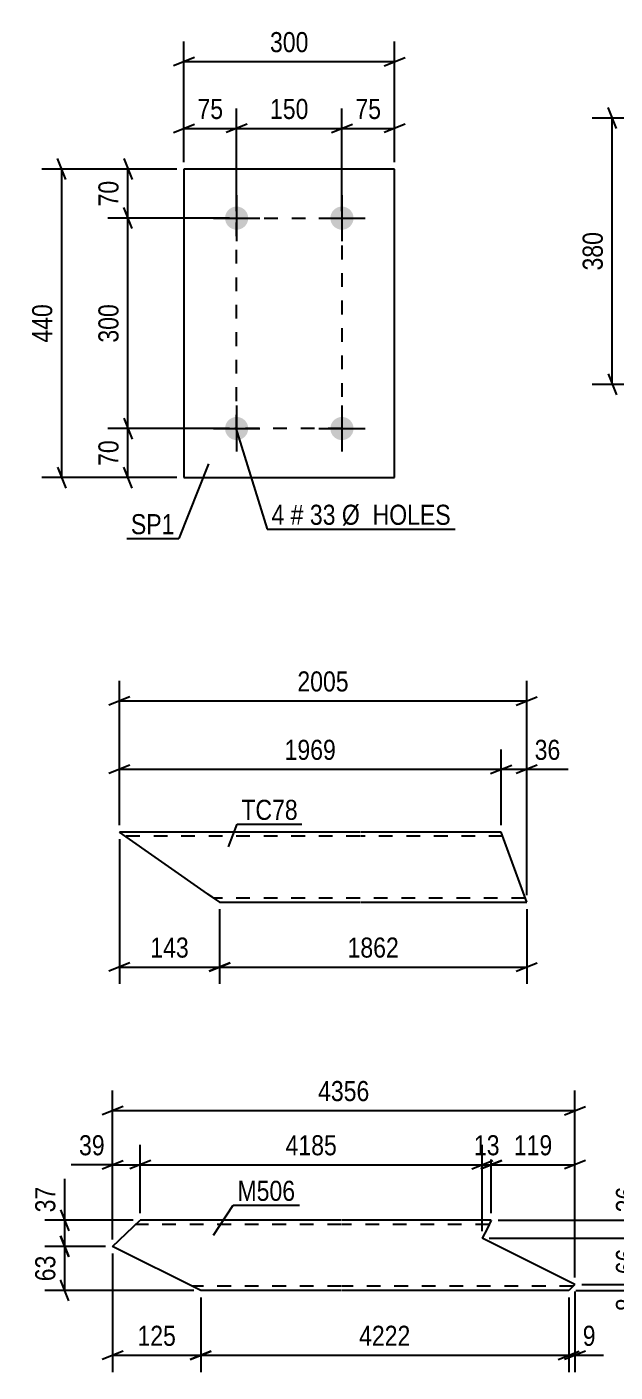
# Model space of a CAD drawing. Header units: millimetres. Extents: x 0 to 1189, y 0 to 841.
# Drawn here: x 150.8 to 234.6, y 192.3 to 384.1 of the extents above; entities that cross this region are included whole.
import ezdxf

# ---------------------------------------------------------------- set-up
doc = ezdxf.new("R2010")
doc.units = ezdxf.units.MM
doc.linetypes.add('DXK_LINE_DOT2', pattern=[3.9198, 1.9599, -1.9599])
doc.styles.add('Arial Narrow', font='ARIALN.TTF', dxfattribs={"height": 0.2})

# ---------------------------------------------------------------- blocks, each defined once
blk = doc.blocks.new('Bolt-682122038-30290 - 30288')
at = {"linetype": 'Continuous'}
for points in [[(180.67, 358.51, -1), (180.67, 355.21, -1)], [(195.67, 358.51, -1), (195.67, 355.21, -1)], [(180.67, 328.51, -1), (180.67, 325.21, -1)], [(195.67, 328.51, -1), (195.67, 325.21, -1)]]:
    blk.add_hatch(color=1, dxfattribs=at).paths.add_polyline_path(points)
at = {"color": 1, "linetype": 'Continuous'}
for p, q in [((180.67, 360.16), (180.67, 353.56)), ((195.67, 360.16), (195.67, 353.56)), ((177.37, 356.86), (183.97, 356.86)), ((192.37, 356.86), (198.97, 356.86)), ((180.67, 330.16), (180.67, 323.56)), ((195.67, 330.16), (195.67, 323.56)), ((177.37, 326.86), (183.97, 326.86)), ((192.37, 326.86), (198.97, 326.86))]:
    blk.add_line(p, q, dxfattribs=at)
blk = doc.blocks.new('Part-682122038-30289 - 30288')
at = {"color": 2, "linetype": 'Continuous'}
for p, q in [((173.17, 363.86), (173.17, 319.86)), ((203.17, 363.86), (173.17, 363.86)), ((203.17, 319.86), (203.17, 363.86)), ((173.17, 319.86), (203.17, 319.86))]:
    blk.add_line(p, q, dxfattribs=at)
blk = doc.blocks.new('Part-682122038-34663 - 34662')
at = {"color": 2, "linetype": 'Continuous'}
for p, q in [((176.54, 260.51), (163.97, 269.31)), ((198.25, 269.31), (163.97, 269.31)), ((218.35, 269.31), (198.35, 269.31)), ((221.99, 259.31), (218.35, 269.31)), ((176.54, 260.51), (178.25, 259.31)), ((178.25, 259.31), (198.25, 259.31)), ((198.35, 259.31), (221.99, 259.31))]:
    blk.add_line(p, q, dxfattribs=at)
at = {"color": 7, "linetype": 'DXK_LINE_DOT2'}
for p, q in [((198.25, 268.71), (164.83, 268.71)), ((218.57, 268.71), (198.35, 268.71)), ((178.12, 259.41), (176.54, 260.51)), ((198.25, 259.91), (177.39, 259.91)), ((221.77, 259.91), (198.35, 259.91))]:
    blk.add_line(p, q, dxfattribs=at)
blk = doc.blocks.new('Part-682122038-34709 - 34708')
at = {"color": 2, "linetype": 'Continuous'}
for p, q in [((163, 210.23), (166.94, 213.95)), ((195.55, 213.95), (166.94, 213.95)), ((216.94, 213.95), (195.65, 213.95)), ((216.94, 213.95), (216.34, 212.75)), ((216.34, 212.75), (215.65, 211.38)), ((228.85, 204.78), (215.65, 211.38)), ((175.55, 203.95), (163, 210.23)), ((195.55, 203.95), (175.55, 203.95)), ((227.97, 203.95), (195.65, 203.95)), ((228.85, 204.78), (227.97, 203.95))]:
    blk.add_line(p, q, dxfattribs=at)
at = {"color": 7, "linetype": 'DXK_LINE_DOT2'}
for p, q in [((195.55, 213.35), (166.3, 213.35)), ((216.64, 213.35), (195.65, 213.35)), ((216.9, 213.86), (216.34, 212.75)), ((195.55, 204.55), (174.35, 204.55)), ((228.61, 204.55), (195.65, 204.55))]:
    blk.add_line(p, q, dxfattribs=at)
blk = doc.blocks.new('Rectangle-682122038-34508 - 30288')
at = {"color": 1, "linetype": 'DXK_LINE_DOT2'}
blk.add_lwpolyline([(180.67, 356.86), (195.67, 356.86), (195.67, 326.86), (180.67, 326.86), (180.67, 356.86)], close=True, dxfattribs=at)
blk = doc.blocks.new('StraightDimension-682122038-30812 - 30288')
at = {"color": 7, "linetype": 'Continuous'}
for p, q in [((164.59, 328.36), (165.79, 325.36)), ((179.67, 326.86), (162.34, 326.86)), ((165.19, 319.86), (165.19, 326.86)), ((165.79, 318.36), (164.59, 321.36)), ((172.17, 319.86), (162.34, 319.86))]:
    blk.add_line(p, q, dxfattribs=at)
at = {"color": 0}
blk.add_wipeout([(164.44, 325.78), (160.24, 325.78), (160.24, 320.93), (164.44, 320.93)], dxfattribs=at)
at = {"color": 3, "style": 'Arial Narrow'}
blk.add_text('70', height=2.863, rotation=90.0002, dxfattribs=at).set_placement((163.84, 321.53))
blk = doc.blocks.new('StraightDimension-682122038-30811 - 30288')
at = {"color": 7, "linetype": 'Continuous'}
for p, q in [((179.67, 356.86), (162.34, 356.86)), ((165.79, 355.36), (164.59, 358.36)), ((165.19, 326.86), (165.19, 356.86)), ((164.59, 328.36), (165.79, 325.36)), ((179.67, 326.86), (162.34, 326.86))]:
    blk.add_line(p, q, dxfattribs=at)
at = {"color": 0}
blk.add_wipeout([(164.44, 345.2), (160.24, 345.2), (160.24, 338.51), (164.44, 338.51)], dxfattribs=at)
at = {"color": 3, "style": 'Arial Narrow'}
blk.add_text('300', height=2.863, rotation=90.0002, dxfattribs=at).set_placement((163.84, 339.11))
blk = doc.blocks.new('StraightDimension-682122038-30810 - 30288')
at = {"color": 7, "linetype": 'Continuous'}
for p, q in [((164.59, 365.36), (165.79, 362.36)), ((172.17, 363.86), (162.34, 363.86)), ((165.19, 356.86), (165.19, 363.86)), ((179.67, 356.86), (162.34, 356.86)), ((165.79, 355.36), (164.59, 358.36))]:
    blk.add_line(p, q, dxfattribs=at)
at = {"color": 0}
blk.add_wipeout([(164.44, 362.78), (160.24, 362.78), (160.24, 357.93), (164.44, 357.93)], dxfattribs=at)
at = {"color": 3, "style": 'Arial Narrow'}
blk.add_text('70', height=2.863, rotation=90.0002, dxfattribs=at).set_placement((163.84, 358.53))
blk = doc.blocks.new('StraightDimension-682122038-30822 - 30288')
at = {"color": 7, "linetype": 'Continuous'}
for p, q in [((156.35, 362.36), (155.15, 365.36)), ((172.17, 363.86), (152.9, 363.86)), ((155.75, 319.86), (155.75, 363.86)), ((155.15, 321.36), (156.35, 318.36)), ((172.17, 319.86), (152.9, 319.86))]:
    blk.add_line(p, q, dxfattribs=at)
at = {"color": 0}
blk.add_wipeout([(155, 345.2), (150.8, 345.2), (150.8, 338.51), (155, 338.51)], dxfattribs=at)
at = {"color": 3, "style": 'Arial Narrow'}
blk.add_text('440', height=2.863, rotation=90.0002, dxfattribs=at).set_placement((154.4, 339.11))
blk = doc.blocks.new('StraightDimension-682122038-30826 - 30288')
at = {"color": 7, "linetype": 'Continuous'}
for p, q in [((195.67, 357.86), (195.67, 372.5)), ((203.17, 364.86), (203.17, 372.5)), ((194.17, 369.05), (197.17, 370.25)), ((204.67, 370.25), (201.67, 369.05)), ((195.67, 369.65), (203.17, 369.65))]:
    blk.add_line(p, q, dxfattribs=at)
at = {"color": 0}
blk.add_wipeout([(201.84, 370.4), (201.84, 374.6), (196.99, 374.6), (196.99, 370.4)], dxfattribs=at)
at = {"color": 3, "style": 'Arial Narrow'}
blk.add_text('75', height=2.863, dxfattribs=at).set_placement((197.59, 371))
blk = doc.blocks.new('StraightDimension-682122038-30827 - 30288')
at = {"color": 7, "linetype": 'Continuous'}
for p, q in [((180.67, 357.86), (180.67, 372.5)), ((195.67, 357.86), (195.67, 372.5)), ((182.17, 370.25), (179.17, 369.05)), ((194.17, 369.05), (197.17, 370.25)), ((180.67, 369.65), (195.67, 369.65))]:
    blk.add_line(p, q, dxfattribs=at)
at = {"color": 0}
blk.add_wipeout([(191.51, 370.4), (191.51, 374.6), (184.82, 374.6), (184.82, 370.4)], dxfattribs=at)
at = {"color": 3, "style": 'Arial Narrow'}
blk.add_text('150', height=2.863, dxfattribs=at).set_placement((185.42, 371))
blk = doc.blocks.new('StraightDimension-682122038-30828 - 30288')
at = {"color": 7, "linetype": 'Continuous'}
for p, q in [((173.17, 364.86), (173.17, 372.5)), ((180.67, 357.86), (180.67, 372.5)), ((171.67, 369.05), (174.67, 370.25)), ((182.17, 370.25), (179.17, 369.05)), ((173.17, 369.65), (180.67, 369.65))]:
    blk.add_line(p, q, dxfattribs=at)
at = {"color": 0}
blk.add_wipeout([(179.34, 370.4), (179.34, 374.6), (174.49, 374.6), (174.49, 370.4)], dxfattribs=at)
at = {"color": 3, "style": 'Arial Narrow'}
blk.add_text('75', height=2.863, dxfattribs=at).set_placement((175.09, 371))
blk = doc.blocks.new('StraightDimension-682122038-30838 - 30288')
at = {"color": 7, "linetype": 'Continuous'}
for p, q in [((173.17, 364.86), (173.17, 382.03)), ((203.17, 364.86), (203.17, 382.03)), ((174.67, 379.78), (171.67, 378.58)), ((173.17, 379.18), (203.17, 379.18)), ((201.67, 378.58), (204.67, 379.78))]:
    blk.add_line(p, q, dxfattribs=at)
at = {"color": 0}
blk.add_wipeout([(191.51, 379.93), (191.51, 384.13), (184.82, 384.13), (184.82, 379.93)], dxfattribs=at)
at = {"color": 3, "style": 'Arial Narrow'}
blk.add_text('300', height=2.863, dxfattribs=at).set_placement((185.42, 380.53))
blk = doc.blocks.new('StraightDimension-682122038-30926 - 30333')
at = {"color": 7, "linetype": 'Continuous'}
for p, q in [((234.77, 369.64), (233.57, 372.64)), ((247.35, 371.14), (231.32, 371.14)), ((234.17, 333.14), (234.17, 371.14)), ((233.57, 334.64), (234.77, 331.64)), ((247.35, 333.14), (231.32, 333.14))]:
    blk.add_line(p, q, dxfattribs=at)
at = {"color": 0}
blk.add_wipeout([(233.42, 355.48), (229.22, 355.48), (229.22, 348.8), (233.42, 348.8)], dxfattribs=at)
at = {"color": 3, "style": 'Arial Narrow'}
blk.add_text('380', height=2.863, rotation=90.0002, dxfattribs=at).set_placement((232.82, 349.4))
blk = doc.blocks.new('StraightDimension-682122038-36009 - 34662')
at = {"color": 7, "linetype": 'Continuous'}
for p, q in [((163.97, 270.31), (163.97, 281.11)), ((218.35, 270.31), (218.35, 281.11)), ((165.47, 278.86), (162.47, 277.66)), ((163.97, 278.26), (218.35, 278.26)), ((216.85, 277.66), (219.85, 278.86))]:
    blk.add_line(p, q, dxfattribs=at)
at = {"color": 0}
blk.add_wipeout([(195.42, 279.01), (195.42, 283.21), (186.9, 283.21), (186.9, 279.01)], dxfattribs=at)
at = {"color": 3, "style": 'Arial Narrow'}
blk.add_text('1969', height=2.863, dxfattribs=at).set_placement((187.5, 279.61))
blk = doc.blocks.new('StraightDimension-682122038-77869 - 34662')
at = {"color": 7, "linetype": 'Continuous'}
for p, q in [((163.97, 270.31), (163.97, 290.86)), ((221.99, 260.31), (221.99, 290.86)), ((165.47, 288.61), (162.47, 287.41)), ((163.97, 288.01), (221.99, 288.01)), ((220.49, 287.41), (223.49, 288.61))]:
    blk.add_line(p, q, dxfattribs=at)
at = {"color": 0}
blk.add_wipeout([(197.24, 288.76), (197.24, 292.96), (188.72, 292.96), (188.72, 288.76)], dxfattribs=at)
at = {"color": 3, "style": 'Arial Narrow'}
blk.add_text('2005', height=2.863, dxfattribs=at).set_placement((189.32, 289.36))
blk = doc.blocks.new('StraightDimension-682122038-36008 - 34662')
at = {"color": 7, "linetype": 'Continuous'}
for p, q in [((218.35, 270.31), (218.35, 281.11)), ((221.99, 260.31), (221.99, 281.11)), ((216.85, 277.66), (219.85, 278.86)), ((218.35, 278.26), (221.99, 278.26)), ((223.49, 278.86), (220.49, 277.66))]:
    blk.add_line(p, q, dxfattribs=at)
at = {"color": 0}
blk.add_wipeout([(227.37, 279.01), (227.37, 283.21), (222.52, 283.21), (222.52, 279.01)], dxfattribs=at)
at = {"color": 7, "linetype": 'Continuous'}
blk.add_line((221.99, 278.26), (227.9, 278.26), dxfattribs=at)
blk.add_line((221.99, 278.26), (227.9, 278.26), dxfattribs=at)
at = {"color": 3, "style": 'Arial Narrow'}
blk.add_text('36', height=2.863, dxfattribs=at).set_placement((223.12, 279.61))
blk = doc.blocks.new('StraightDimension-682122038-36052 - 34662')
at = {"color": 7, "linetype": 'Continuous'}
for p, q in [((178.25, 258.31), (178.25, 247.66)), ((221.99, 258.31), (221.99, 247.66)), ((179.75, 250.66), (176.75, 249.46)), ((178.25, 250.06), (221.99, 250.06)), ((220.49, 249.46), (223.49, 250.66))]:
    blk.add_line(p, q, dxfattribs=at)
at = {"color": 0}
blk.add_wipeout([(204.38, 250.81), (204.38, 255.01), (195.87, 255.01), (195.87, 250.81)], dxfattribs=at)
at = {"color": 3, "style": 'Arial Narrow'}
blk.add_text('1862', height=2.863, dxfattribs=at).set_placement((196.47, 251.41))
blk = doc.blocks.new('StraightDimension-682122038-36053 - 34662')
at = {"color": 7, "linetype": 'Continuous'}
for p, q in [((163.97, 268.31), (163.97, 247.66)), ((178.25, 258.31), (178.25, 247.66)), ((165.47, 250.66), (162.47, 249.46)), ((163.97, 250.06), (178.25, 250.06)), ((176.75, 249.46), (179.75, 250.66))]:
    blk.add_line(p, q, dxfattribs=at)
at = {"color": 0}
blk.add_wipeout([(174.45, 250.81), (174.45, 255.01), (167.77, 255.01), (167.77, 250.81)], dxfattribs=at)
at = {"color": 3, "style": 'Arial Narrow'}
blk.add_text('143', height=2.863, dxfattribs=at).set_placement((168.37, 251.41))
blk = doc.blocks.new('StraightDimension-682122038-36813 - 34708')
at = {"color": 7, "linetype": 'Continuous'}
for p, q in [((175.55, 202.95), (175.55, 192.3)), ((227.97, 202.95), (227.97, 192.3)), ((177.05, 195.3), (174.05, 194.1)), ((175.55, 194.7), (227.97, 194.7)), ((226.47, 194.1), (229.47, 195.3))]:
    blk.add_line(p, q, dxfattribs=at)
at = {"color": 0}
blk.add_wipeout([(206.02, 195.45), (206.02, 199.65), (197.51, 199.65), (197.51, 195.45)], dxfattribs=at)
at = {"color": 3, "style": 'Arial Narrow'}
blk.add_text('4222', height=2.863, dxfattribs=at).set_placement((198.11, 196.05))
blk = doc.blocks.new('StraightDimension-682122038-77889 - 34708')
at = {"color": 7, "linetype": 'Continuous'}
for p, q in [((163, 211.23), (163, 224.72)), ((166.94, 214.95), (166.94, 224.72)), ((161.5, 221.27), (164.5, 222.47)), ((163, 221.87), (166.94, 221.87)), ((168.44, 222.47), (165.44, 221.27))]:
    blk.add_line(p, q, dxfattribs=at)
at = {"color": 0}
blk.add_wipeout([(162.48, 222.62), (162.48, 226.82), (157.62, 226.82), (157.62, 222.62)], dxfattribs=at)
at = {"color": 7, "linetype": 'Continuous'}
blk.add_line((163, 221.87), (157.1, 221.87), dxfattribs=at)
blk.add_line((163, 221.87), (157.1, 221.87), dxfattribs=at)
at = {"color": 3, "style": 'Arial Narrow'}
blk.add_text('39', height=2.863, dxfattribs=at).set_placement((158.22, 223.22))
blk = doc.blocks.new('StraightDimension-682122038-36812 - 34708')
at = {"color": 7, "linetype": 'Continuous'}
for p, q in [((228.85, 203.78), (228.85, 192.3)), ((227.97, 202.95), (227.97, 192.3)), ((226.47, 194.1), (229.47, 195.3)), ((230.35, 195.3), (227.35, 194.1)), ((227.97, 194.7), (228.85, 194.7))]:
    blk.add_line(p, q, dxfattribs=at)
at = {"color": 0}
blk.add_wipeout([(232.4, 195.45), (232.4, 199.65), (229.37, 199.65), (229.37, 195.45)], dxfattribs=at)
at = {"color": 7, "linetype": 'Continuous'}
blk.add_line((228.85, 194.7), (232.93, 194.7), dxfattribs=at)
blk.add_line((228.85, 194.7), (232.93, 194.7), dxfattribs=at)
at = {"color": 3, "style": 'Arial Narrow'}
blk.add_text('9', height=2.86, dxfattribs=at).set_placement((229.97, 196.05))
blk = doc.blocks.new('StraightDimension-682122038-36887 - 34708')
at = {"color": 7, "linetype": 'Continuous'}
for p, q in [((163, 211.23), (163, 232.45)), ((228.85, 205.78), (228.85, 232.45)), ((164.5, 230.2), (161.5, 229)), ((227.35, 229), (230.35, 230.2)), ((163, 229.6), (228.85, 229.6))]:
    blk.add_line(p, q, dxfattribs=at)
at = {"color": 0}
blk.add_wipeout([(200.18, 230.35), (200.18, 234.55), (191.67, 234.55), (191.67, 230.35)], dxfattribs=at)
at = {"color": 3, "style": 'Arial Narrow'}
blk.add_text('4356', height=2.863, dxfattribs=at).set_placement((192.27, 230.95))
blk = doc.blocks.new('StraightDimension-682122038-36814 - 34708')
at = {"color": 7, "linetype": 'Continuous'}
for p, q in [((163, 209.23), (163, 192.3)), ((175.55, 202.95), (175.55, 192.3)), ((164.5, 195.3), (161.5, 194.1)), ((163, 194.7), (175.55, 194.7)), ((174.05, 194.1), (177.05, 195.3))]:
    blk.add_line(p, q, dxfattribs=at)
at = {"color": 0}
blk.add_wipeout([(172.62, 195.45), (172.62, 199.65), (165.94, 199.65), (165.94, 195.45)], dxfattribs=at)
at = {"color": 3, "style": 'Arial Narrow'}
blk.add_text('125', height=2.863, dxfattribs=at).set_placement((166.54, 196.05))
blk = doc.blocks.new('StraightDimension-682122038-36979 - 34708')
at = {"color": 7, "linetype": 'Continuous'}
for p, q in [((238.31, 215.45), (239.51, 212.45)), ((217.94, 213.95), (241.31, 213.95)), ((238.91, 211.38), (238.91, 213.95)), ((216.65, 211.38), (241.31, 211.38)), ((239.51, 209.88), (238.31, 212.88))]:
    blk.add_line(p, q, dxfattribs=at)
at = {"color": 0}
blk.add_wipeout([(238.16, 219.33), (233.96, 219.33), (233.96, 214.48), (238.16, 214.48)], dxfattribs=at)
at = {"color": 7, "linetype": 'Continuous'}
blk.add_line((238.91, 213.95), (238.91, 219.86), dxfattribs=at)
blk.add_line((238.91, 213.95), (238.91, 219.86), dxfattribs=at)
at = {"color": 3, "style": 'Arial Narrow'}
blk.add_text('26', height=2.863, rotation=90.0002, dxfattribs=at).set_placement((237.56, 215.08))
blk = doc.blocks.new('StraightDimension-682122038-36980 - 34708')
at = {"color": 7, "linetype": 'Continuous'}
for p, q in [((216.65, 211.38), (241.31, 211.38)), ((238.31, 212.88), (239.51, 209.88)), ((238.91, 204.78), (238.91, 211.38)), ((239.51, 203.28), (238.31, 206.28)), ((229.85, 204.78), (241.31, 204.78))]:
    blk.add_line(p, q, dxfattribs=at)
at = {"color": 0}
blk.add_wipeout([(238.16, 210.51), (233.96, 210.51), (233.96, 205.65), (238.16, 205.65)], dxfattribs=at)
at = {"color": 3, "style": 'Arial Narrow'}
blk.add_text('66', height=2.863, rotation=90.0002, dxfattribs=at).set_placement((237.56, 206.25))
blk = doc.blocks.new('StraightDimension-682122038-36981 - 34708')
at = {"color": 7, "linetype": 'Continuous'}
for p, q in [((238.31, 206.28), (239.51, 203.28)), ((239.51, 202.45), (238.31, 205.45)), ((228.97, 203.95), (241.31, 203.95)), ((229.85, 204.78), (241.31, 204.78)), ((238.91, 203.95), (238.91, 204.78))]:
    blk.add_line(p, q, dxfattribs=at)
at = {"color": 0}
blk.add_wipeout([(238.16, 203.43), (233.96, 203.43), (233.96, 200.4), (238.16, 200.4)], dxfattribs=at)
at = {"color": 7, "linetype": 'Continuous'}
blk.add_line((238.91, 203.95), (238.91, 199.87), dxfattribs=at)
blk.add_line((238.91, 203.95), (238.91, 199.87), dxfattribs=at)
at = {"color": 3, "style": 'Arial Narrow'}
blk.add_text('8', height=2.86, rotation=90.0002, dxfattribs=at).set_placement((237.56, 201))
blk = doc.blocks.new('StraightDimension-682122038-37036 - 34708')
at = {"color": 7, "linetype": 'Continuous'}
for p, q in [((155.59, 215.45), (156.79, 212.45)), ((165.94, 213.95), (153.34, 213.95)), ((156.19, 210.23), (156.19, 213.95)), ((156.79, 208.73), (155.59, 211.73)), ((162, 210.23), (153.34, 210.23))]:
    blk.add_line(p, q, dxfattribs=at)
at = {"color": 0}
blk.add_wipeout([(155.44, 219.33), (151.24, 219.33), (151.24, 214.48), (155.44, 214.48)], dxfattribs=at)
at = {"color": 7, "linetype": 'Continuous'}
blk.add_line((156.19, 213.95), (156.19, 219.86), dxfattribs=at)
blk.add_line((156.19, 213.95), (156.19, 219.86), dxfattribs=at)
at = {"color": 3, "style": 'Arial Narrow'}
blk.add_text('37', height=2.863, rotation=90.0002, dxfattribs=at).set_placement((154.84, 215.08))
blk = doc.blocks.new('StraightDimension-682122038-37037 - 34708')
at = {"color": 7, "linetype": 'Continuous'}
for p, q in [((155.59, 211.73), (156.79, 208.73)), ((162, 210.23), (153.34, 210.23)), ((156.19, 203.95), (156.19, 210.23)), ((156.79, 202.45), (155.59, 205.45)), ((174.55, 203.95), (153.34, 203.95))]:
    blk.add_line(p, q, dxfattribs=at)
at = {"color": 0}
blk.add_wipeout([(155.44, 209.52), (151.24, 209.52), (151.24, 204.66), (155.44, 204.66)], dxfattribs=at)
at = {"color": 3, "style": 'Arial Narrow'}
blk.add_text('63', height=2.863, rotation=90.0002, dxfattribs=at).set_placement((154.84, 205.26))
blk = doc.blocks.new('StraightDimension-682122038-77886 - 34708')
at = {"color": 7, "linetype": 'Continuous'}
for p, q in [((216.94, 214.95), (216.94, 224.72)), ((228.85, 205.78), (228.85, 224.72)), ((215.44, 221.27), (218.44, 222.47)), ((216.94, 221.87), (228.85, 221.87)), ((230.35, 222.47), (227.35, 221.27))]:
    blk.add_line(p, q, dxfattribs=at)
at = {"color": 0}
blk.add_wipeout([(226.24, 222.62), (226.24, 226.82), (219.55, 226.82), (219.55, 222.62)], dxfattribs=at)
at = {"color": 3, "style": 'Arial Narrow'}
blk.add_text('119', height=2.863, dxfattribs=at).set_placement((220.15, 223.22))
blk = doc.blocks.new('StraightDimension-682122038-77887 - 34708')
at = {"color": 7, "linetype": 'Continuous'}
for p, q in [((215.65, 212.38), (215.65, 224.72)), ((216.94, 214.95), (216.94, 224.72)), ((214.15, 221.27), (217.15, 222.47)), ((218.44, 222.47), (215.44, 221.27)), ((215.65, 221.87), (216.94, 221.87))]:
    blk.add_line(p, q, dxfattribs=at)
at = {"color": 0}
blk.add_wipeout([(218.73, 222.62), (218.73, 226.82), (213.87, 226.82), (213.87, 222.62)], dxfattribs=at)
at = {"color": 3, "style": 'Arial Narrow'}
blk.add_text('13', height=2.863, dxfattribs=at).set_placement((214.47, 223.22))
blk = doc.blocks.new('StraightDimension-682122038-77888 - 34708')
at = {"color": 7, "linetype": 'Continuous'}
for p, q in [((166.94, 214.95), (166.94, 224.72)), ((215.65, 212.38), (215.65, 224.72)), ((168.44, 222.47), (165.44, 221.27)), ((166.94, 221.87), (215.65, 221.87)), ((214.15, 221.27), (217.15, 222.47))]:
    blk.add_line(p, q, dxfattribs=at)
at = {"color": 0}
blk.add_wipeout([(195.55, 222.62), (195.55, 226.82), (187.04, 226.82), (187.04, 222.62)], dxfattribs=at)
at = {"color": 3, "style": 'Arial Narrow'}
blk.add_text('4185', height=2.863, dxfattribs=at).set_placement((187.64, 223.22))
blk = doc.blocks.new('Mark-682122038-31409 - 30288')
at = {"color": 0}
blk.add_wipeout([(171.82, 311.79), (171.82, 314.79), (165.61, 314.79), (165.61, 311.79)], dxfattribs=at)
blk.add_wipeout([(171.82, 311.79), (171.82, 314.79), (165.61, 314.79), (165.61, 311.79)], dxfattribs=at)
at = {"color": 30, "linetype": 'Continuous'}
for p in [(176.65, 321.83), (165.01, 311.19)]:
    blk.add_line(p, (172.42, 311.19), dxfattribs=at)
at = {"color": 3, "style": 'Arial Narrow'}
blk.add_text('SP1', height=2.863, dxfattribs=at).set_placement((165.61, 311.79))
blk = doc.blocks.new('Mark-682122038-31412 - 30288')
at = {"color": 0}
blk.add_wipeout([(187.47, 313.13), (187.47, 316.13), (185.64, 316.13), (185.64, 313.13)], dxfattribs=at)
blk.add_wipeout([(187.47, 313.13), (187.47, 316.13), (185.64, 316.13), (185.64, 313.13)], dxfattribs=at)
at = {"color": 7, "linetype": 'Continuous'}
blk.add_line((180.52, 327.05), (185.04, 312.53), dxfattribs=at)
at = {"color": 3, "style": 'Arial Narrow'}
blk.add_text('4', height=2.86, dxfattribs=at).set_placement((185.64, 313.13))
at = {"color": 0}
blk.add_wipeout([(190.2, 313.13), (190.2, 316.13), (188.37, 316.13), (188.37, 313.13)], dxfattribs=at)
blk.add_wipeout([(190.2, 313.13), (190.2, 316.13), (188.37, 316.13), (188.37, 313.13)], dxfattribs=at)
blk.add_wipeout([(194.76, 313.13), (194.76, 316.13), (191.1, 316.13), (191.1, 313.13)], dxfattribs=at)
blk.add_wipeout([(194.76, 313.13), (194.76, 316.13), (191.1, 316.13), (191.1, 313.13)], dxfattribs=at)
at = {"color": 3, "style": 'Arial Narrow'}
for s, height, p in [('#', 2.86, (188.37, 313.13)), ('33', 2.863, (191.1, 313.13))]:
    blk.add_text(s, height=height, dxfattribs=at).set_placement(p)
at = {"color": 0}
blk.add_wipeout([(211.18, 313.13), (211.18, 316.13), (195.66, 316.13), (195.66, 313.13)], dxfattribs=at)
blk.add_wipeout([(211.18, 313.13), (211.18, 316.13), (195.66, 316.13), (195.66, 313.13)], dxfattribs=at)
at = {"color": 7, "linetype": 'Continuous'}
blk.add_line((185.04, 312.53), (211.78, 312.53), dxfattribs=at)
at = {"color": 3, "style": 'Arial Narrow'}
blk.add_text('Ø  HOLES', height=2.863, dxfattribs=at).set_placement((195.66, 313.13))
blk = doc.blocks.new('Mark-682122038-34792 - 34662')
at = {"color": 0}
blk.add_wipeout([(189.37, 271.05), (189.37, 274.05), (181.34, 274.05), (181.34, 271.05)], dxfattribs=at)
blk.add_wipeout([(189.37, 271.05), (189.37, 274.05), (181.34, 274.05), (181.34, 271.05)], dxfattribs=at)
at = {"color": 30, "linetype": 'Continuous'}
for p, q in [((179.49, 267.19), (180.74, 270.45)), ((180.74, 270.45), (189.97, 270.45))]:
    blk.add_line(p, q, dxfattribs=at)
at = {"color": 3, "style": 'Arial Narrow'}
blk.add_text('TC78', height=2.863, dxfattribs=at).set_placement((181.34, 271.05))
blk = doc.blocks.new('Mark-682122038-34783 - 34708')
at = {"color": 0}
blk.add_wipeout([(189.02, 216.72), (189.02, 219.72), (180.79, 219.72), (180.79, 216.72)], dxfattribs=at)
blk.add_wipeout([(189.02, 216.72), (189.02, 219.72), (180.79, 219.72), (180.79, 216.72)], dxfattribs=at)
at = {"color": 30, "linetype": 'Continuous'}
for p, q in [((177.37, 211.84), (180.19, 216.12)), ((180.19, 216.12), (189.62, 216.12))]:
    blk.add_line(p, q, dxfattribs=at)
at = {"color": 3, "style": 'Arial Narrow'}
blk.add_text('M506', height=2.863, dxfattribs=at).set_placement((180.79, 216.72))

msp = doc.modelspace()

# ---------------------------------------------------------------- block references
for name in ['StraightDimension-682122038-30926 - 30333', 'Part-682122038-30289 - 30288', 'Bolt-682122038-30290 - 30288', 'Rectangle-682122038-34508 - 30288', 'StraightDimension-682122038-36009 - 34662', 'Part-682122038-34663 - 34662', 'StraightDimension-682122038-36052 - 34662', 'Part-682122038-34709 - 34708', 'StraightDimension-682122038-36813 - 34708']:
    msp.add_blockref(name, (0, 0))

# ---------------------------------------------------------------- next in the draw order: block references
for name in ['StraightDimension-682122038-30826 - 30288', 'StraightDimension-682122038-30812 - 30288', 'StraightDimension-682122038-77869 - 34662', 'StraightDimension-682122038-77889 - 34708', 'StraightDimension-682122038-36812 - 34708']:
    msp.add_blockref(name, (0, 0))

# ---------------------------------------------------------------- next in the draw order: block references
for name in ['StraightDimension-682122038-30811 - 30288', 'StraightDimension-682122038-36008 - 34662', 'StraightDimension-682122038-36053 - 34662', 'StraightDimension-682122038-36887 - 34708']:
    msp.add_blockref(name, (0, 0))

# ---------------------------------------------------------------- next in the draw order: block references
for name in ['StraightDimension-682122038-30810 - 30288', 'Mark-682122038-31412 - 30288', 'Mark-682122038-34792 - 34662', 'StraightDimension-682122038-36979 - 34708', 'StraightDimension-682122038-36814 - 34708']:
    msp.add_blockref(name, (0, 0))

# ---------------------------------------------------------------- next in the draw order: block references
for name in ['StraightDimension-682122038-30827 - 30288', 'StraightDimension-682122038-30822 - 30288', 'StraightDimension-682122038-37036 - 34708', 'StraightDimension-682122038-36980 - 34708']:
    msp.add_blockref(name, (0, 0))

# ---------------------------------------------------------------- next in the draw order: block references
for name in ['StraightDimension-682122038-30828 - 30288', 'Mark-682122038-31409 - 30288', 'StraightDimension-682122038-37037 - 34708', 'StraightDimension-682122038-36981 - 34708']:
    msp.add_blockref(name, (0, 0))

# ---------------------------------------------------------------- next in the draw order: block references
for name in ['StraightDimension-682122038-30838 - 30288', 'StraightDimension-682122038-77886 - 34708']:
    msp.add_blockref(name, (0, 0))

# ---------------------------------------------------------------- next in the draw order: block references
msp.add_blockref('StraightDimension-682122038-77887 - 34708', (0, 0))

# ---------------------------------------------------------------- next in the draw order: block references
msp.add_blockref('StraightDimension-682122038-77888 - 34708', (0, 0))

# ---------------------------------------------------------------- next in the draw order: block references
msp.add_blockref('Mark-682122038-34783 - 34708', (0, 0))

doc.saveas('drawing.dxf')
